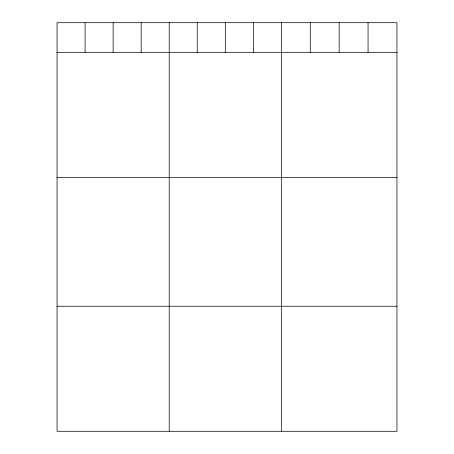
<?xml version="1.0" encoding="UTF-8"?>
<svg xmlns="http://www.w3.org/2000/svg" width="454" height="454" viewBox="0 0 454 454"><rect width="100%" height="100%" fill="white"/><g stroke="black" fill="none" stroke-linecap="round" stroke-linejoin="round"><path stroke-width="0.68" d="M396.955 52.318L396.955 431.3L57.045 431.3L57.045 22.7L396.955 22.7L396.955 52.318L57.045 52.318M57.045 177.383L396.955 177.383M57.045 306.234L396.955 306.234M368.063 22.7L368.063 52.318M339.172 22.7L339.172 52.318M310.281 22.7L310.281 52.318M281.384 22.7L281.384 431.3M253.343 22.7L253.343 52.318M225.303 22.7L225.303 52.318M197.257 22.7L197.257 52.318M169.217 22.7L169.217 431.3M141.171 22.7L141.171 52.318M113.131 22.7L113.131 52.318M85.085 22.7L85.085 52.318"/></g></svg>
